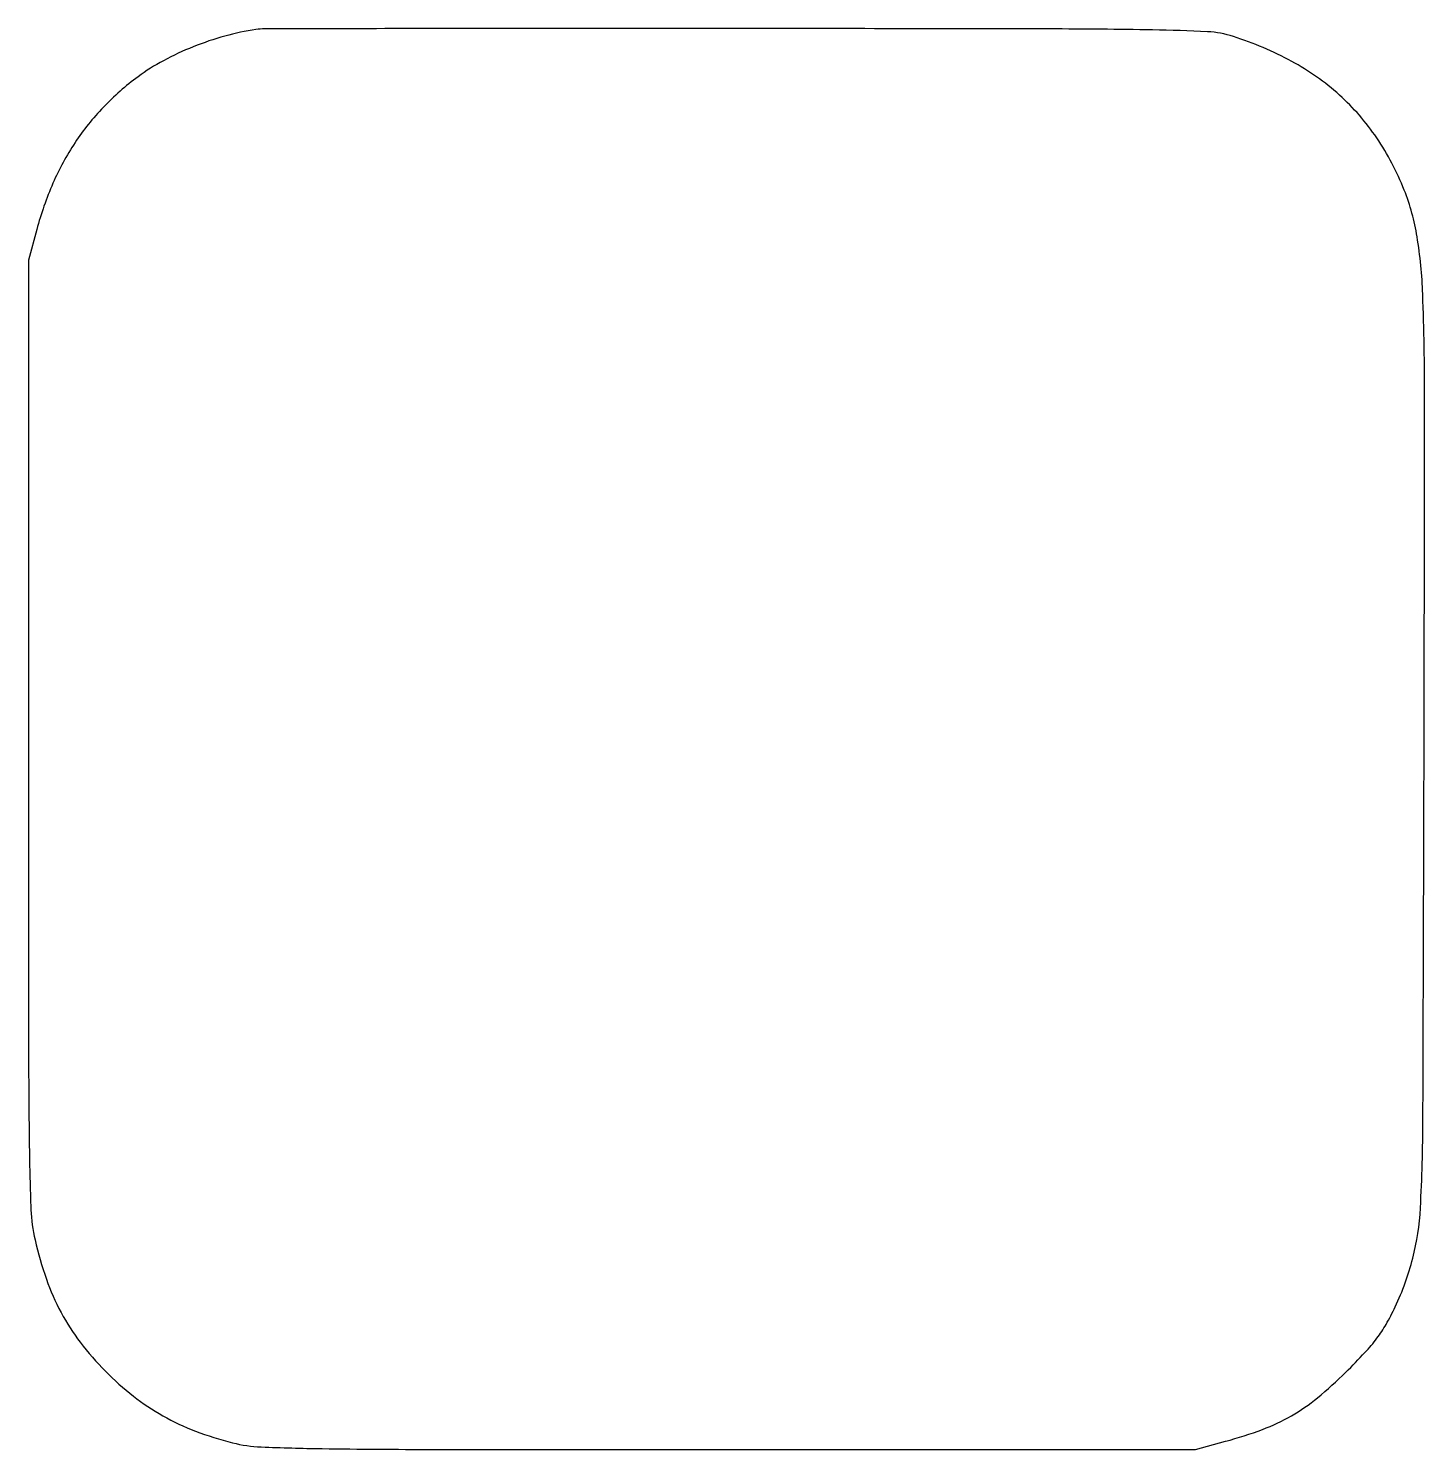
# Model space of a CAD drawing. Extents: x 1 to 387, y 0 to 394.
import ezdxf

# ---------------------------------------------------------------- set-up
doc = ezdxf.new("R2010")
doc.units = 0

msp = doc.modelspace()

# ---------------------------------------------------------------- linework, layer by layer
msp.add_lwpolyline([(63.5, 393.299673, 0.032277), (54.925636, 391.502541, 0.027227), (46.138841, 388.536205, 0.027593), (37.870753, 384.692212, 0.036597), (30.859249, 380.261848, 0.04239), (21.265243, 371.823205, 0.044828), (13.428659, 362.033808, 0.043759), (7.31245, 350.78471, 0.037009), (2.839575, 338), (0.55502, 329.5), (0.52751, 198, 0.000256), (0.552348, 116.012694, 0.00307), (0.772422, 84.375314, 0.006549), (1.231281, 66.861593, 0.047164), (2.354647, 58.5, 0.027455), (5.505763, 47.652134, 0.038638), (9.564846, 38.435158, 0.039841), (14.88458, 30.166837, 0.032025), (21.82331, 22.181456, 0.03207), (29.564861, 15.291385, 0.037675), (37.735827, 9.846012, 0.037075), (46.74528, 5.622028, 0.02942), (57, 2.388299, 0.051326), (64.950072, 1.234822, 0.006935), (81.823077, 0.768124, 0.003193), (112.514899, 0.541127, 0.000252), (194, 0.5), (323.5, 0.5), (331.844596, 2.781389, 0.022899), (342.066878, 6.085925, 0.040851), (350.056969, 9.84859, 0.041272), (357.274596, 14.831763, 0.023919), (365.101598, 21.901259, 0.008655), (370.406816, 27.360743, 0.026607), (373.72767, 31.298939, 0.032463), (376.243705, 35.118755, 0.018773), (378.784984, 40, 0.047971), (383.627467, 53.407425, 0.049763), (385.749554, 67.327115, 0.012002), (386.43512, 91.944682, 0.000369), (386.750097, 193.5, 0.000426), (386.897566, 291.036108, 0.008977), (386.395248, 320.080495, 0.031617), (384.823109, 335.996117, 0.053693), (381.271133, 348.882655, 0.054561), (373.651621, 363.332597, 0.061148), (363.328789, 375.187908, 0.059169), (350.135585, 384.488484, 0.046304), (334.009244, 391.369396, 0.064723), (326.815751, 392.689478, 0.008997), (311.629026, 393.209542, 0.003587), (283.042507, 393.468674, 0.000215), (197, 393.594351, 0.00031), (146.754207, 393.614963, 0.000499), (103.953125, 393.56324, 0.00007), (65.906176, 393.473895, 0.03491)], format="xyb", close=True)

doc.saveas('drawing.dxf')
